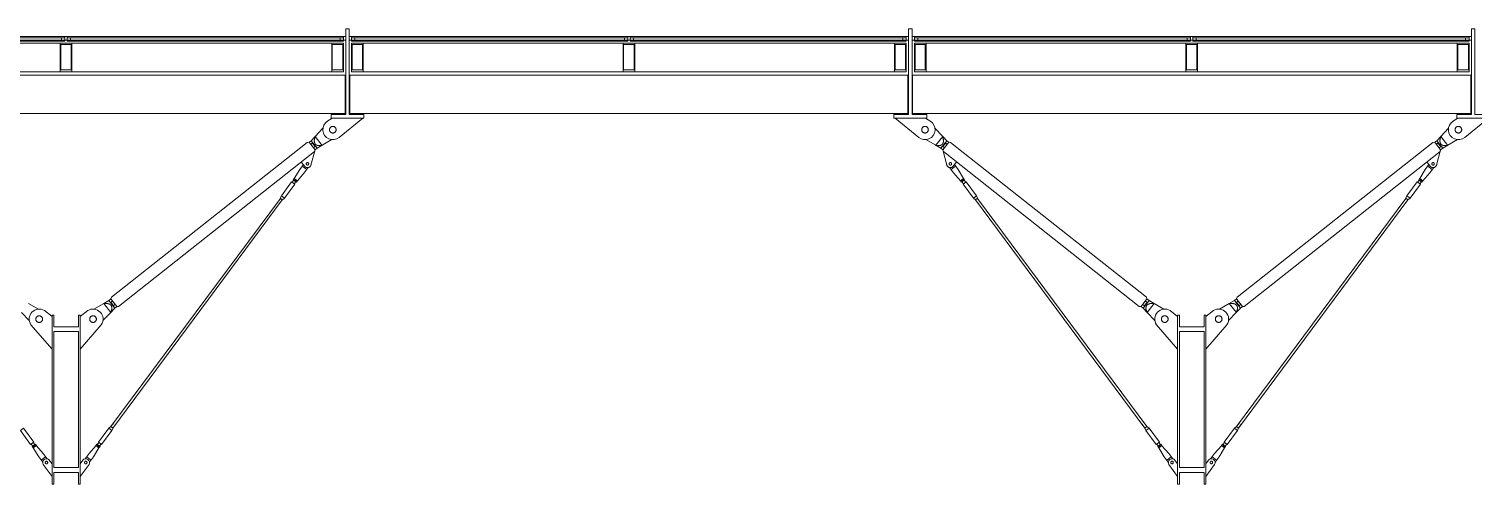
# Model space of a CAD drawing. Header units: inches. Extents: x -3410 to 5259, y -1080 to 3208.
# Drawn here: x -1085.8 to -777.8, y 3106.7 to 3203.7 of the extents above; entities that cross this region are included whole.
import ezdxf

# ---------------------------------------------------------------- set-up
doc = ezdxf.new("R2010")
doc.units = ezdxf.units.IN
doc.header["$LTSCALE"] = 48
doc.header["$MEASUREMENT"] = 0
doc.layers.add('Venue-Walls and Doors', color=7, linetype='Continuous', lineweight=5)

msp = doc.modelspace()

# ---------------------------------------------------------------- linework, layer by layer
at = {"layer": 'Venue-Walls and Doors', "linetype": 'Continuous'}
for p, q in [((-1018.21, 3202.1), (-1137.46, 3202.1)), ((-1137.46, 3201.35), (-1018.21, 3201.35)), ((-1078.08, 3201.85), (-1136.96, 3201.85)), ((-1018.7, 3200.72), (-1136.96, 3200.72)), ((-1079.08, 3194.6), (-1079.08, 3200.72)), ((-1078.8, 3201.85), (-1078.8, 3201.35)), ((-1018.7, 3201.85), (-1077.58, 3201.85)), ((-1076.87, 3201.85), (-1076.87, 3201.35)), ((-1076.58, 3200.72), (-1076.58, 3194.6)), ((-1021.2, 3194.6), (-1021.2, 3200.72)), ((-1019.42, 3201.35), (-1019.42, 3201.85)), ((-1018.7, 3200.72), (-1018.7, 3194.6)), ((-898.21, 3202.1), (-1017.46, 3202.1)), ((-1017.46, 3201.35), (-898.21, 3201.35)), ((-958.08, 3201.85), (-1016.96, 3201.85)), ((-898.7, 3200.72), (-1016.96, 3200.72)), ((-1016.24, 3201.85), (-1016.24, 3201.35)), ((-1014.46, 3194.6), (-1014.46, 3200.72)), ((-959.08, 3194.6), (-959.08, 3200.72)), ((-958.8, 3201.85), (-958.8, 3201.35)), ((-898.7, 3201.85), (-957.58, 3201.85)), ((-956.87, 3201.85), (-956.87, 3201.35)), ((-956.58, 3200.72), (-956.58, 3194.6)), ((-901.2, 3194.6), (-901.2, 3200.72)), ((-899.42, 3201.35), (-899.42, 3201.85)), ((-898.7, 3200.72), (-898.7, 3194.6)), ((-778.21, 3202.1), (-897.46, 3202.1)), ((-897.46, 3201.35), (-778.21, 3201.35)), ((-838.08, 3201.85), (-896.96, 3201.85)), ((-778.7, 3200.72), (-896.96, 3200.72)), ((-896.24, 3201.85), (-896.24, 3201.35)), ((-894.46, 3194.6), (-894.46, 3200.72)), ((-839.08, 3194.6), (-839.08, 3200.72)), ((-838.8, 3201.85), (-838.8, 3201.35)), ((-778.7, 3201.85), (-837.58, 3201.85)), ((-836.87, 3201.85), (-836.87, 3201.35)), ((-836.58, 3200.72), (-836.58, 3194.6)), ((-781.2, 3194.6), (-781.2, 3200.72)), ((-779.42, 3201.35), (-779.42, 3201.85)), ((-778.7, 3200.72), (-778.7, 3194.6)), ((-1021.08, 3184.75), (-1022.21, 3184)), ((-1014.58, 3184.75), (-1019.62, 3180.62)), ((-901.08, 3184.75), (-896.04, 3180.62)), ((-894.58, 3184.75), (-893.45, 3184)), ((-781.08, 3184.75), (-782.21, 3184)), ((-774.58, 3184.75), (-779.62, 3180.62)), ((-1023.07, 3182.59), (-1024.73, 3180.83)), ((-892.59, 3182.59), (-890.93, 3180.83)), ((-783.07, 3182.59), (-784.73, 3180.83)), ((-1026.43, 3179.55), (-1068.17, 3146.59)), ((-1026.02, 3179.58), (-1026.43, 3179.55)), ((-1026.02, 3179.58), (-1025.59, 3179.92)), ((-1024.75, 3177.97), (-1026.02, 3179.58)), ((-1025.68, 3179.15), (-1025.32, 3179.43)), ((-1025.09, 3178.41), (-1025.68, 3179.15)), ((-1024.75, 3177.97), (-1025.62, 3174.72)), ((-1024.73, 3180.83), (-1025.59, 3179.92)), ((-1025.59, 3179.92), (-1024.32, 3178.32)), ((-1025.32, 3179.43), (-1024.74, 3178.69)), ((-1024.74, 3178.69), (-1025.09, 3178.41)), ((-1024.75, 3177.98), (-1024.87, 3177.59)), ((-1024.32, 3178.32), (-1024.75, 3177.97)), ((-1024.73, 3180.83), (-1023.23, 3178.93)), ((-1023.24, 3178.94), (-1024.32, 3178.32)), ((-1021.14, 3180.15), (-1023.24, 3178.94)), ((-894.52, 3180.15), (-892.42, 3178.94)), ((-890.93, 3180.83), (-892.43, 3178.93)), ((-892.42, 3178.94), (-891.34, 3178.32)), ((-890.07, 3179.92), (-891.34, 3178.32)), ((-891.34, 3178.32), (-890.91, 3177.97)), ((-890.93, 3180.83), (-890.07, 3179.92)), ((-890.34, 3179.43), (-890.93, 3178.69)), ((-890.93, 3178.69), (-890.57, 3178.41)), ((-890.91, 3177.97), (-889.64, 3179.58)), ((-890.91, 3177.98), (-890.79, 3177.59)), ((-890.91, 3177.97), (-890.04, 3174.72)), ((-890.57, 3178.41), (-889.98, 3179.15)), ((-889.98, 3179.15), (-890.34, 3179.43)), ((-889.64, 3179.58), (-890.07, 3179.92)), ((-889.64, 3179.58), (-889.24, 3179.55)), ((-889.24, 3179.55), (-847.49, 3146.59)), ((-786.43, 3179.55), (-828.17, 3146.59)), ((-786.02, 3179.58), (-786.43, 3179.55)), ((-786.02, 3179.58), (-785.59, 3179.92)), ((-784.75, 3177.97), (-786.02, 3179.58)), ((-785.68, 3179.15), (-785.32, 3179.43)), ((-785.09, 3178.41), (-785.68, 3179.15)), ((-784.75, 3177.97), (-785.62, 3174.72)), ((-784.73, 3180.83), (-785.59, 3179.92)), ((-785.59, 3179.92), (-784.32, 3178.32)), ((-785.32, 3179.43), (-784.74, 3178.69)), ((-784.74, 3178.69), (-785.09, 3178.41)), ((-784.75, 3177.98), (-784.87, 3177.59)), ((-784.32, 3178.32), (-784.75, 3177.97)), ((-784.73, 3180.83), (-783.23, 3178.93)), ((-783.24, 3178.94), (-784.32, 3178.32)), ((-781.14, 3180.15), (-783.24, 3178.94)), ((-1024.87, 3177.59), (-1066.63, 3144.62)), ((-1026.85, 3174.35), (-1027.63, 3175.31)), ((-890.79, 3177.59), (-849.03, 3144.62)), ((-888.81, 3174.35), (-888.03, 3175.31)), ((-784.87, 3177.59), (-826.63, 3144.62)), ((-786.85, 3174.35), (-787.63, 3175.31)), ((-1029.19, 3171.9), (-1028.03, 3173.76)), ((-1028.52, 3171.4), (-1027.07, 3173.05)), ((-1028.03, 3173.76), (-1027.24, 3174.82)), ((-1026.53, 3173.77), (-1027.49, 3174.48)), ((-1027.07, 3173.05), (-1026.21, 3174.21)), ((-888.59, 3173.05), (-889.45, 3174.21)), ((-889.13, 3173.77), (-888.17, 3174.48)), ((-887.14, 3171.4), (-888.59, 3173.05)), ((-887.63, 3173.76), (-888.42, 3174.82)), ((-886.47, 3171.9), (-887.63, 3173.76)), ((-789.19, 3171.9), (-788.03, 3173.76)), ((-788.52, 3171.4), (-787.07, 3173.05)), ((-788.03, 3173.76), (-787.24, 3174.82)), ((-786.53, 3173.77), (-787.49, 3174.48)), ((-787.07, 3173.05), (-786.21, 3174.21)), ((-1029.74, 3171.15), (-1031.94, 3168.19)), ((-1031.27, 3167.69), (-1029.08, 3170.65)), ((-1029.08, 3170.65), (-1029.74, 3171.15)), ((-1029.3, 3171.53), (-1029.64, 3171.07)), ((-1029.64, 3171.07), (-1029.18, 3170.73)), ((-1028.84, 3171.19), (-1029.3, 3171.53)), ((-1028.74, 3171.48), (-1029.22, 3171.47)), ((-1029.18, 3170.73), (-1028.84, 3171.19)), ((-1028.92, 3171.24), (-1029.05, 3171.71)), ((-886.92, 3171.48), (-886.44, 3171.47)), ((-886.82, 3171.19), (-886.36, 3171.53)), ((-886.48, 3170.73), (-886.82, 3171.19)), ((-886.74, 3171.24), (-886.61, 3171.71)), ((-886.58, 3170.65), (-885.92, 3171.15)), ((-884.39, 3167.69), (-886.58, 3170.65)), ((-886.02, 3171.07), (-886.48, 3170.73)), ((-886.36, 3171.53), (-886.02, 3171.07)), ((-885.92, 3171.15), (-883.72, 3168.19)), ((-789.74, 3171.15), (-791.94, 3168.19)), ((-791.27, 3167.69), (-789.08, 3170.65)), ((-789.08, 3170.65), (-789.74, 3171.15)), ((-789.3, 3171.53), (-789.64, 3171.07)), ((-789.64, 3171.07), (-789.18, 3170.73)), ((-788.84, 3171.19), (-789.3, 3171.53)), ((-788.74, 3171.48), (-789.22, 3171.47)), ((-789.18, 3170.73), (-788.84, 3171.19)), ((-788.92, 3171.24), (-789.05, 3171.71)), ((-1032.15, 3167.64), (-1068.26, 3119)), ((-1067.86, 3118.7), (-1031.75, 3167.34)), ((-1032.18, 3167.66), (-1031.94, 3168.19)), ((-1031.72, 3167.32), (-1032.18, 3167.66)), ((-1031.94, 3168.19), (-1031.27, 3167.69)), ((-1031.72, 3167.32), (-1031.27, 3167.69)), ((-883.72, 3168.19), (-884.39, 3167.69)), ((-883.94, 3167.32), (-884.39, 3167.69)), ((-883.94, 3167.32), (-883.48, 3167.66)), ((-847.8, 3118.7), (-883.91, 3167.34)), ((-883.48, 3167.66), (-883.72, 3168.19)), ((-883.51, 3167.64), (-847.4, 3119)), ((-792.15, 3167.64), (-828.26, 3119)), ((-827.86, 3118.7), (-791.75, 3167.34)), ((-792.18, 3167.66), (-791.94, 3168.19)), ((-791.72, 3167.32), (-792.18, 3167.66)), ((-791.94, 3168.19), (-791.27, 3167.69)), ((-791.72, 3167.32), (-791.27, 3167.69)), ((-1083.75, 3144.03), (-1085.85, 3145.23)), ((-1071.91, 3144.03), (-1069.81, 3145.23)), ((-1069.81, 3145.23), (-1068.73, 3145.86)), ((-1069.81, 3145.23), (-1068.31, 3143.33)), ((-1068.3, 3146.2), (-1068.73, 3145.86)), ((-1068.73, 3145.86), (-1067.46, 3144.25)), ((-1068.32, 3143.34), (-1067.46, 3144.25)), ((-1067.95, 3145.76), (-1068.31, 3145.48)), ((-1068.31, 3145.48), (-1067.73, 3144.74)), ((-1067.03, 3144.59), (-1068.3, 3146.2)), ((-1068.29, 3146.2), (-1068.17, 3146.59)), ((-1067.37, 3145.02), (-1067.95, 3145.76)), ((-1067.73, 3144.74), (-1067.37, 3145.02)), ((-1067.46, 3144.25), (-1067.03, 3144.59)), ((-1067.03, 3144.59), (-1066.63, 3144.62)), ((-848.63, 3144.59), (-849.04, 3144.62)), ((-848.63, 3144.59), (-847.37, 3146.2)), ((-848.2, 3144.25), (-848.63, 3144.59)), ((-848.29, 3145.02), (-847.71, 3145.76)), ((-847.93, 3144.74), (-848.29, 3145.02)), ((-846.93, 3145.86), (-848.2, 3144.25)), ((-847.34, 3143.34), (-848.2, 3144.25)), ((-847.35, 3145.48), (-847.93, 3144.74)), ((-847.71, 3145.76), (-847.35, 3145.48)), ((-847.37, 3146.2), (-847.49, 3146.59)), ((-847.37, 3146.2), (-846.93, 3145.86)), ((-845.85, 3145.23), (-847.35, 3143.33)), ((-845.85, 3145.23), (-846.93, 3145.86)), ((-843.75, 3144.03), (-845.85, 3145.23)), ((-831.91, 3144.03), (-829.81, 3145.23)), ((-829.81, 3145.23), (-828.73, 3145.86)), ((-829.81, 3145.23), (-828.31, 3143.33)), ((-828.3, 3146.2), (-828.73, 3145.86)), ((-828.73, 3145.86), (-827.46, 3144.25)), ((-828.32, 3143.34), (-827.46, 3144.25)), ((-827.95, 3145.76), (-828.31, 3145.48)), ((-828.31, 3145.48), (-827.73, 3144.74)), ((-827.03, 3144.59), (-828.3, 3146.2)), ((-828.29, 3146.2), (-828.17, 3146.59)), ((-827.37, 3145.02), (-827.95, 3145.76)), ((-827.73, 3144.74), (-827.37, 3145.02)), ((-827.46, 3144.25), (-827.03, 3144.59)), ((-827.03, 3144.59), (-826.63, 3144.62)), ((-1085.68, 3141.58), (-1087.34, 3143.34)), ((-1080.83, 3142.49), (-1082.46, 3143.71)), ((-1074.83, 3142.49), (-1073.21, 3143.71)), ((-1069.98, 3141.58), (-1068.32, 3143.34)), ((-845.68, 3141.58), (-847.34, 3143.34)), ((-840.83, 3142.49), (-842.46, 3143.71)), ((-834.83, 3142.49), (-833.21, 3143.71)), ((-829.98, 3141.58), (-828.32, 3143.34)), ((-1080.83, 3135.49), (-1085.33, 3140.7)), ((-1074.83, 3135.49), (-1070.33, 3140.7)), ((-840.83, 3135.49), (-845.33, 3140.7)), ((-834.83, 3135.49), (-830.33, 3140.7)), ((-1068.26, 3119), (-1067.66, 3119.81)), ((-1067.26, 3119.51), (-1067.86, 3118.7)), ((-848.4, 3119.51), (-847.8, 3118.7)), ((-847.4, 3119), (-848, 3119.81)), ((-828.26, 3119), (-827.66, 3119.81)), ((-827.26, 3119.51), (-827.86, 3118.7)), ((-1068.29, 3119.02), (-1068.74, 3118.64)), ((-1067.83, 3118.68), (-1068.29, 3119.02)), ((-1067.83, 3118.68), (-1068.07, 3118.15)), ((-847.83, 3118.68), (-847.37, 3119.02)), ((-847.83, 3118.68), (-847.59, 3118.15)), ((-847.37, 3119.02), (-846.92, 3118.64)), ((-828.29, 3119.02), (-828.74, 3118.64)), ((-827.83, 3118.68), (-828.29, 3119.02)), ((-827.83, 3118.68), (-828.07, 3118.15)), ((-1084.88, 3114.86), (-1084.39, 3114.85)), ((-1084.84, 3114.44), (-1083.68, 3112.58)), ((-1084.7, 3114.63), (-1084.57, 3115.09)), ((-1084.17, 3114.93), (-1082.72, 3113.29)), ((-1082.72, 3113.29), (-1081.87, 3112.14)), ((-1072.94, 3113.29), (-1073.79, 3112.14)), ((-1071.49, 3114.93), (-1072.94, 3113.29)), ((-1070.82, 3114.44), (-1071.98, 3112.58)), ((-1070.78, 3114.86), (-1071.27, 3114.85)), ((-1070.96, 3114.63), (-1071.09, 3115.09)), ((-844.88, 3114.86), (-844.39, 3114.85)), ((-844.84, 3114.44), (-843.68, 3112.58)), ((-844.7, 3114.63), (-844.57, 3115.09)), ((-844.17, 3114.93), (-842.72, 3113.29)), ((-842.72, 3113.29), (-841.87, 3112.14)), ((-832.94, 3113.29), (-833.79, 3112.14)), ((-831.49, 3114.93), (-832.94, 3113.29)), ((-830.82, 3114.44), (-831.98, 3112.58)), ((-830.78, 3114.86), (-831.27, 3114.85)), ((-830.96, 3114.63), (-831.09, 3115.09)), ((-1083.68, 3112.58), (-1082.82, 3111.42)), ((-1083.15, 3111.85), (-1082.19, 3112.57)), ((-1080.83, 3108.4), (-1082.72, 3110.94)), ((-1080.83, 3111.09), (-1081.42, 3111.87)), ((-1074.83, 3111.09), (-1074.24, 3111.87)), ((-1074.83, 3108.4), (-1072.94, 3110.94)), ((-1072.52, 3111.85), (-1073.47, 3112.57)), ((-1071.98, 3112.58), (-1072.84, 3111.42)), ((-843.68, 3112.58), (-842.82, 3111.42)), ((-843.15, 3111.85), (-842.19, 3112.57)), ((-840.83, 3108.4), (-842.72, 3110.94)), ((-840.83, 3111.09), (-841.42, 3111.87)), ((-834.83, 3111.09), (-834.24, 3111.87)), ((-834.83, 3108.4), (-832.94, 3110.94)), ((-832.52, 3111.85), (-833.47, 3112.57)), ((-831.98, 3112.58), (-832.84, 3111.42))]:
    msp.add_line(p, q, dxfattribs=at)
at = {"layer": 'Venue-Walls and Doors', "linetype": 'Continuous', "flags": 128}
for points in [[(-1017.46, 3185.5), (-1014.33, 3185.5), (-1014.33, 3184.75), (-1021.33, 3184.75), (-1021.33, 3185.5), (-1018.21, 3185.5), (-1018.21, 3203.75), (-1017.46, 3203.75)], [(-898.21, 3185.5), (-901.33, 3185.5), (-901.33, 3184.75), (-894.33, 3184.75), (-894.33, 3185.5), (-897.46, 3185.5), (-897.46, 3203.75), (-898.21, 3203.75)], [(-777.46, 3185.5), (-774.33, 3185.5), (-774.33, 3184.75), (-781.33, 3184.75), (-781.33, 3185.5), (-778.21, 3185.5), (-778.21, 3203.75), (-777.46, 3203.75)], [(-1078.95, 3200.41), (-1078.95, 3195.03), (-1076.72, 3195.03), (-1076.72, 3200.41)], [(-1021.07, 3200.41), (-1021.07, 3195.03), (-1018.84, 3195.03), (-1018.84, 3200.41)], [(-1016.82, 3200.41), (-1016.82, 3195.03), (-1014.65, 3195.03), (-1014.65, 3200.41)], [(-958.95, 3200.41), (-958.95, 3195.03), (-956.72, 3195.03), (-956.72, 3200.41)], [(-901.07, 3200.41), (-901.07, 3195.03), (-898.84, 3195.03), (-898.84, 3200.41)], [(-896.82, 3200.41), (-896.82, 3195.03), (-894.65, 3195.03), (-894.65, 3200.41)], [(-838.95, 3200.41), (-838.95, 3195.03), (-836.72, 3195.03), (-836.72, 3200.41)], [(-781.07, 3200.41), (-781.07, 3195.03), (-778.84, 3195.03), (-778.84, 3200.41)], [(-1018.33, 3193.87), (-1018.33, 3185.75), (-1137.33, 3185.75), (-1137.33, 3193.87)], [(-898.33, 3193.87), (-898.33, 3185.75), (-1017.33, 3185.75), (-1017.33, 3193.87)], [(-778.33, 3193.87), (-778.33, 3185.75), (-897.33, 3185.75), (-897.33, 3193.87)], [(-1020.26, 3182.27), (-1020.27, 3182.2), (-1020.28, 3182.13), (-1020.29, 3182.06), (-1020.32, 3182), (-1020.35, 3181.93), (-1020.38, 3181.87), (-1020.42, 3181.82), (-1020.47, 3181.77), (-1020.52, 3181.72), (-1020.58, 3181.68), (-1020.64, 3181.64), (-1020.7, 3181.61), (-1020.77, 3181.59), (-1020.83, 3181.57), (-1020.9, 3181.56), (-1020.97, 3181.56), (-1021.04, 3181.56), (-1021.11, 3181.57), (-1021.18, 3181.59), (-1021.24, 3181.61), (-1021.3, 3181.64), (-1021.36, 3181.68), (-1021.42, 3181.72), (-1021.47, 3181.77), (-1021.52, 3181.82), (-1021.56, 3181.87), (-1021.6, 3181.93), (-1021.62, 3182), (-1021.65, 3182.06), (-1021.67, 3182.13), (-1021.68, 3182.2), (-1021.68, 3182.27), (-1021.68, 3182.34), (-1021.67, 3182.41), (-1021.65, 3182.47), (-1021.62, 3182.54), (-1021.6, 3182.6), (-1021.56, 3182.66), (-1021.52, 3182.72), (-1021.47, 3182.77), (-1021.42, 3182.81), (-1021.36, 3182.86), (-1021.3, 3182.89), (-1021.24, 3182.92), (-1021.18, 3182.94), (-1021.11, 3182.96), (-1021.04, 3182.97), (-1020.97, 3182.98), (-1020.9, 3182.97), (-1020.83, 3182.96), (-1020.77, 3182.94), (-1020.7, 3182.92), (-1020.64, 3182.89), (-1020.58, 3182.86), (-1020.52, 3182.81), (-1020.47, 3182.77), (-1020.42, 3182.72), (-1020.38, 3182.66), (-1020.35, 3182.6), (-1020.32, 3182.54), (-1020.29, 3182.47), (-1020.28, 3182.41), (-1020.27, 3182.34)], [(-893.98, 3182.27), (-893.99, 3182.2), (-894, 3182.13), (-894.01, 3182.06), (-894.04, 3182), (-894.07, 3181.93), (-894.1, 3181.87), (-894.14, 3181.82), (-894.19, 3181.77), (-894.24, 3181.72), (-894.3, 3181.68), (-894.36, 3181.64), (-894.42, 3181.61), (-894.48, 3181.59), (-894.55, 3181.57), (-894.62, 3181.56), (-894.69, 3181.56), (-894.76, 3181.56), (-894.83, 3181.57), (-894.9, 3181.59), (-894.96, 3181.61), (-895.02, 3181.64), (-895.08, 3181.68), (-895.14, 3181.72), (-895.19, 3181.77), (-895.24, 3181.82), (-895.28, 3181.87), (-895.31, 3181.93), (-895.34, 3182), (-895.37, 3182.06), (-895.38, 3182.13), (-895.39, 3182.2), (-895.4, 3182.27), (-895.39, 3182.34), (-895.38, 3182.41), (-895.37, 3182.47), (-895.34, 3182.54), (-895.31, 3182.6), (-895.28, 3182.66), (-895.24, 3182.72), (-895.19, 3182.77), (-895.14, 3182.81), (-895.08, 3182.86), (-895.02, 3182.89), (-894.96, 3182.92), (-894.9, 3182.94), (-894.83, 3182.96), (-894.76, 3182.97), (-894.69, 3182.98), (-894.62, 3182.97), (-894.55, 3182.96), (-894.48, 3182.94), (-894.42, 3182.92), (-894.36, 3182.89), (-894.3, 3182.86), (-894.24, 3182.81), (-894.19, 3182.77), (-894.14, 3182.72), (-894.1, 3182.66), (-894.07, 3182.6), (-894.04, 3182.54), (-894.01, 3182.47), (-894, 3182.41), (-893.99, 3182.34)], [(-780.26, 3182.27), (-780.27, 3182.2), (-780.28, 3182.13), (-780.29, 3182.06), (-780.32, 3182), (-780.35, 3181.93), (-780.38, 3181.87), (-780.42, 3181.82), (-780.47, 3181.77), (-780.52, 3181.72), (-780.58, 3181.68), (-780.64, 3181.64), (-780.7, 3181.61), (-780.77, 3181.59), (-780.83, 3181.57), (-780.9, 3181.56), (-780.97, 3181.56), (-781.04, 3181.56), (-781.11, 3181.57), (-781.18, 3181.59), (-781.24, 3181.61), (-781.3, 3181.64), (-781.36, 3181.68), (-781.42, 3181.72), (-781.47, 3181.77), (-781.52, 3181.82), (-781.56, 3181.87), (-781.6, 3181.93), (-781.62, 3182), (-781.65, 3182.06), (-781.67, 3182.13), (-781.68, 3182.2), (-781.68, 3182.27), (-781.68, 3182.34), (-781.67, 3182.41), (-781.65, 3182.47), (-781.62, 3182.54), (-781.6, 3182.6), (-781.56, 3182.66), (-781.52, 3182.72), (-781.47, 3182.77), (-781.42, 3182.81), (-781.36, 3182.86), (-781.3, 3182.89), (-781.24, 3182.92), (-781.18, 3182.94), (-781.11, 3182.96), (-781.04, 3182.97), (-780.97, 3182.98), (-780.9, 3182.97), (-780.83, 3182.96), (-780.77, 3182.94), (-780.7, 3182.92), (-780.64, 3182.89), (-780.58, 3182.86), (-780.52, 3182.81), (-780.47, 3182.77), (-780.42, 3182.72), (-780.38, 3182.66), (-780.35, 3182.6), (-780.32, 3182.54), (-780.29, 3182.47), (-780.28, 3182.41), (-780.27, 3182.34)], [(-1026.1, 3174.99), (-1026.1, 3174.96), (-1026.11, 3174.94), (-1026.11, 3174.91), (-1026.12, 3174.89), (-1026.13, 3174.86), (-1026.15, 3174.84), (-1026.16, 3174.82), (-1026.18, 3174.8), (-1026.2, 3174.78), (-1026.22, 3174.77), (-1026.24, 3174.75), (-1026.27, 3174.74), (-1026.29, 3174.73), (-1026.32, 3174.73), (-1026.34, 3174.72), (-1026.37, 3174.72), (-1026.4, 3174.72), (-1026.42, 3174.73), (-1026.45, 3174.73), (-1026.47, 3174.74), (-1026.5, 3174.75), (-1026.52, 3174.77), (-1026.54, 3174.78), (-1026.56, 3174.8), (-1026.58, 3174.82), (-1026.6, 3174.84), (-1026.61, 3174.86), (-1026.62, 3174.89), (-1026.63, 3174.91), (-1026.64, 3174.94), (-1026.64, 3174.96), (-1026.64, 3174.99), (-1026.64, 3175.02), (-1026.64, 3175.04), (-1026.63, 3175.07), (-1026.62, 3175.09), (-1026.61, 3175.12), (-1026.6, 3175.14), (-1026.58, 3175.16), (-1026.56, 3175.18), (-1026.54, 3175.2), (-1026.52, 3175.21), (-1026.5, 3175.23), (-1026.47, 3175.24), (-1026.45, 3175.25), (-1026.42, 3175.26), (-1026.4, 3175.26), (-1026.37, 3175.26), (-1026.34, 3175.26), (-1026.32, 3175.26), (-1026.29, 3175.25), (-1026.27, 3175.24), (-1026.24, 3175.23), (-1026.22, 3175.21), (-1026.2, 3175.2), (-1026.18, 3175.18), (-1026.16, 3175.16), (-1026.15, 3175.14), (-1026.13, 3175.12), (-1026.12, 3175.09), (-1026.11, 3175.07), (-1026.11, 3175.04), (-1026.1, 3175.02)], [(-889.02, 3174.99), (-889.02, 3174.96), (-889.02, 3174.94), (-889.03, 3174.91), (-889.04, 3174.89), (-889.05, 3174.86), (-889.07, 3174.84), (-889.08, 3174.82), (-889.1, 3174.8), (-889.12, 3174.78), (-889.14, 3174.77), (-889.16, 3174.75), (-889.19, 3174.74), (-889.21, 3174.73), (-889.24, 3174.72), (-889.26, 3174.72), (-889.29, 3174.72), (-889.32, 3174.72), (-889.34, 3174.72), (-889.37, 3174.73), (-889.39, 3174.74), (-889.42, 3174.75), (-889.44, 3174.77), (-889.46, 3174.78), (-889.48, 3174.8), (-889.5, 3174.82), (-889.52, 3174.84), (-889.53, 3174.86), (-889.54, 3174.89), (-889.55, 3174.91), (-889.56, 3174.94), (-889.56, 3174.96), (-889.56, 3174.99), (-889.56, 3175.02), (-889.56, 3175.04), (-889.55, 3175.07), (-889.54, 3175.09), (-889.53, 3175.12), (-889.52, 3175.14), (-889.5, 3175.16), (-889.48, 3175.18), (-889.46, 3175.2), (-889.44, 3175.22), (-889.42, 3175.23), (-889.39, 3175.24), (-889.37, 3175.25), (-889.34, 3175.26), (-889.32, 3175.26), (-889.29, 3175.26), (-889.26, 3175.26), (-889.24, 3175.26), (-889.21, 3175.25), (-889.19, 3175.24), (-889.16, 3175.23), (-889.14, 3175.22), (-889.12, 3175.2), (-889.1, 3175.18), (-889.08, 3175.16), (-889.07, 3175.14), (-889.05, 3175.12), (-889.04, 3175.09), (-889.03, 3175.07), (-889.02, 3175.04), (-889.02, 3175.02)], [(-786.1, 3174.99), (-786.1, 3174.96), (-786.11, 3174.94), (-786.11, 3174.91), (-786.12, 3174.89), (-786.13, 3174.86), (-786.15, 3174.84), (-786.16, 3174.82), (-786.18, 3174.8), (-786.2, 3174.78), (-786.22, 3174.77), (-786.24, 3174.75), (-786.27, 3174.74), (-786.29, 3174.73), (-786.32, 3174.73), (-786.34, 3174.72), (-786.37, 3174.72), (-786.4, 3174.72), (-786.42, 3174.73), (-786.45, 3174.73), (-786.47, 3174.74), (-786.5, 3174.75), (-786.52, 3174.77), (-786.54, 3174.78), (-786.56, 3174.8), (-786.58, 3174.82), (-786.6, 3174.84), (-786.61, 3174.86), (-786.62, 3174.89), (-786.63, 3174.91), (-786.64, 3174.94), (-786.64, 3174.96), (-786.64, 3174.99), (-786.64, 3175.02), (-786.64, 3175.04), (-786.63, 3175.07), (-786.62, 3175.09), (-786.61, 3175.12), (-786.6, 3175.14), (-786.58, 3175.16), (-786.56, 3175.18), (-786.54, 3175.2), (-786.52, 3175.21), (-786.5, 3175.23), (-786.47, 3175.24), (-786.45, 3175.25), (-786.42, 3175.26), (-786.4, 3175.26), (-786.37, 3175.26), (-786.34, 3175.26), (-786.32, 3175.26), (-786.29, 3175.25), (-786.27, 3175.24), (-786.24, 3175.23), (-786.22, 3175.21), (-786.2, 3175.2), (-786.18, 3175.18), (-786.16, 3175.16), (-786.15, 3175.14), (-786.13, 3175.12), (-786.12, 3175.09), (-786.11, 3175.07), (-786.11, 3175.04), (-786.1, 3175.02)], [(-1082.87, 3141.91), (-1082.87, 3141.84), (-1082.88, 3141.77), (-1082.9, 3141.7), (-1082.92, 3141.64), (-1082.95, 3141.57), (-1082.99, 3141.51), (-1083.03, 3141.46), (-1083.08, 3141.41), (-1083.13, 3141.36), (-1083.18, 3141.32), (-1083.24, 3141.28), (-1083.31, 3141.25), (-1083.37, 3141.23), (-1083.44, 3141.21), (-1083.51, 3141.2), (-1083.58, 3141.2), (-1083.65, 3141.2), (-1083.72, 3141.21), (-1083.78, 3141.23), (-1083.85, 3141.25), (-1083.91, 3141.28), (-1083.97, 3141.32), (-1084.03, 3141.36), (-1084.08, 3141.41), (-1084.13, 3141.46), (-1084.17, 3141.51), (-1084.2, 3141.57), (-1084.23, 3141.64), (-1084.26, 3141.7), (-1084.27, 3141.77), (-1084.28, 3141.84), (-1084.29, 3141.91), (-1084.28, 3141.98), (-1084.27, 3142.04), (-1084.26, 3142.11), (-1084.23, 3142.18), (-1084.2, 3142.24), (-1084.17, 3142.3), (-1084.13, 3142.36), (-1084.08, 3142.41), (-1084.03, 3142.45), (-1083.97, 3142.5), (-1083.91, 3142.53), (-1083.85, 3142.56), (-1083.78, 3142.58), (-1083.72, 3142.6), (-1083.65, 3142.61), (-1083.58, 3142.62), (-1083.51, 3142.61), (-1083.44, 3142.6), (-1083.37, 3142.58), (-1083.31, 3142.56), (-1083.24, 3142.53), (-1083.18, 3142.5), (-1083.13, 3142.45), (-1083.08, 3142.41), (-1083.03, 3142.36), (-1082.99, 3142.3), (-1082.95, 3142.24), (-1082.92, 3142.18), (-1082.9, 3142.11), (-1082.88, 3142.04), (-1082.87, 3141.98)], [(-1075.21, 3142.75), (-1074.83, 3142.75), (-1074.83, 3106.75), (-1075.21, 3106.75), (-1075.21, 3109.25), (-1080.46, 3109.25), (-1080.46, 3106.75), (-1080.83, 3106.75), (-1080.83, 3142.75), (-1080.46, 3142.75), (-1080.46, 3140.25), (-1075.21, 3140.25)], [(-1071.37, 3141.91), (-1071.38, 3141.84), (-1071.39, 3141.77), (-1071.4, 3141.7), (-1071.43, 3141.64), (-1071.46, 3141.57), (-1071.49, 3141.51), (-1071.53, 3141.46), (-1071.58, 3141.41), (-1071.63, 3141.36), (-1071.69, 3141.32), (-1071.75, 3141.28), (-1071.81, 3141.25), (-1071.88, 3141.23), (-1071.94, 3141.21), (-1072.01, 3141.2), (-1072.08, 3141.2), (-1072.15, 3141.2), (-1072.22, 3141.21), (-1072.29, 3141.23), (-1072.35, 3141.25), (-1072.42, 3141.28), (-1072.48, 3141.32), (-1072.53, 3141.36), (-1072.58, 3141.41), (-1072.63, 3141.46), (-1072.67, 3141.51), (-1072.71, 3141.57), (-1072.74, 3141.64), (-1072.76, 3141.7), (-1072.78, 3141.77), (-1072.79, 3141.84), (-1072.79, 3141.91), (-1072.79, 3141.98), (-1072.78, 3142.04), (-1072.76, 3142.11), (-1072.74, 3142.18), (-1072.71, 3142.24), (-1072.67, 3142.3), (-1072.63, 3142.36), (-1072.58, 3142.41), (-1072.53, 3142.45), (-1072.48, 3142.5), (-1072.42, 3142.53), (-1072.35, 3142.56), (-1072.29, 3142.58), (-1072.22, 3142.6), (-1072.15, 3142.61), (-1072.08, 3142.62), (-1072.01, 3142.61), (-1071.94, 3142.6), (-1071.88, 3142.58), (-1071.81, 3142.56), (-1071.75, 3142.53), (-1071.69, 3142.5), (-1071.63, 3142.45), (-1071.58, 3142.41), (-1071.53, 3142.36), (-1071.49, 3142.3), (-1071.46, 3142.24), (-1071.43, 3142.18), (-1071.4, 3142.11), (-1071.39, 3142.04), (-1071.38, 3141.98)], [(-842.87, 3141.91), (-842.87, 3141.84), (-842.88, 3141.77), (-842.9, 3141.7), (-842.92, 3141.64), (-842.95, 3141.57), (-842.99, 3141.51), (-843.03, 3141.46), (-843.08, 3141.41), (-843.13, 3141.36), (-843.18, 3141.32), (-843.24, 3141.28), (-843.31, 3141.25), (-843.37, 3141.23), (-843.44, 3141.21), (-843.51, 3141.2), (-843.58, 3141.2), (-843.65, 3141.2), (-843.72, 3141.21), (-843.78, 3141.23), (-843.85, 3141.25), (-843.91, 3141.28), (-843.97, 3141.32), (-844.03, 3141.36), (-844.08, 3141.41), (-844.13, 3141.46), (-844.17, 3141.51), (-844.2, 3141.57), (-844.23, 3141.64), (-844.26, 3141.7), (-844.27, 3141.77), (-844.28, 3141.84), (-844.29, 3141.91), (-844.28, 3141.98), (-844.27, 3142.04), (-844.26, 3142.11), (-844.23, 3142.18), (-844.2, 3142.24), (-844.17, 3142.3), (-844.13, 3142.36), (-844.08, 3142.41), (-844.03, 3142.45), (-843.97, 3142.5), (-843.91, 3142.53), (-843.85, 3142.56), (-843.78, 3142.58), (-843.72, 3142.6), (-843.65, 3142.61), (-843.58, 3142.62), (-843.51, 3142.61), (-843.44, 3142.6), (-843.37, 3142.58), (-843.31, 3142.56), (-843.24, 3142.53), (-843.18, 3142.5), (-843.13, 3142.45), (-843.08, 3142.41), (-843.03, 3142.36), (-842.99, 3142.3), (-842.95, 3142.24), (-842.92, 3142.18), (-842.9, 3142.11), (-842.88, 3142.04), (-842.87, 3141.98)], [(-835.21, 3142.75), (-834.83, 3142.75), (-834.83, 3106.75), (-835.21, 3106.75), (-835.21, 3109.25), (-840.46, 3109.25), (-840.46, 3106.75), (-840.83, 3106.75), (-840.83, 3142.75), (-840.46, 3142.75), (-840.46, 3140.25), (-835.21, 3140.25)], [(-831.37, 3141.91), (-831.38, 3141.84), (-831.39, 3141.77), (-831.4, 3141.7), (-831.43, 3141.64), (-831.46, 3141.57), (-831.49, 3141.51), (-831.53, 3141.46), (-831.58, 3141.41), (-831.63, 3141.36), (-831.69, 3141.32), (-831.75, 3141.28), (-831.81, 3141.25), (-831.88, 3141.23), (-831.94, 3141.21), (-832.01, 3141.2), (-832.08, 3141.2), (-832.15, 3141.2), (-832.22, 3141.21), (-832.29, 3141.23), (-832.35, 3141.25), (-832.42, 3141.28), (-832.48, 3141.32), (-832.53, 3141.36), (-832.58, 3141.41), (-832.63, 3141.46), (-832.67, 3141.51), (-832.71, 3141.57), (-832.74, 3141.64), (-832.76, 3141.7), (-832.78, 3141.77), (-832.79, 3141.84), (-832.79, 3141.91), (-832.79, 3141.98), (-832.78, 3142.04), (-832.76, 3142.11), (-832.74, 3142.18), (-832.71, 3142.24), (-832.67, 3142.3), (-832.63, 3142.36), (-832.58, 3142.41), (-832.53, 3142.45), (-832.48, 3142.5), (-832.42, 3142.53), (-832.35, 3142.56), (-832.29, 3142.58), (-832.22, 3142.6), (-832.15, 3142.61), (-832.08, 3142.62), (-832.01, 3142.61), (-831.94, 3142.6), (-831.88, 3142.58), (-831.81, 3142.56), (-831.75, 3142.53), (-831.69, 3142.5), (-831.63, 3142.45), (-831.58, 3142.41), (-831.53, 3142.36), (-831.49, 3142.3), (-831.46, 3142.24), (-831.43, 3142.18), (-831.4, 3142.11), (-831.39, 3142.04), (-831.38, 3141.98)], [(-1081.75, 3111.34), (-1081.75, 3111.32), (-1081.76, 3111.29), (-1081.76, 3111.27), (-1081.77, 3111.24), (-1081.78, 3111.22), (-1081.8, 3111.19), (-1081.81, 3111.17), (-1081.83, 3111.15), (-1081.85, 3111.13), (-1081.87, 3111.12), (-1081.89, 3111.11), (-1081.92, 3111.09), (-1081.94, 3111.09), (-1081.97, 3111.08), (-1082, 3111.07), (-1082.02, 3111.07), (-1082.05, 3111.07), (-1082.08, 3111.08), (-1082.1, 3111.09), (-1082.13, 3111.09), (-1082.15, 3111.11), (-1082.17, 3111.12), (-1082.19, 3111.13), (-1082.21, 3111.15), (-1082.23, 3111.17), (-1082.25, 3111.19), (-1082.26, 3111.22), (-1082.27, 3111.24), (-1082.28, 3111.27), (-1082.29, 3111.29), (-1082.29, 3111.32), (-1082.29, 3111.34), (-1082.29, 3111.37), (-1082.29, 3111.4), (-1082.28, 3111.42), (-1082.27, 3111.45), (-1082.26, 3111.47), (-1082.25, 3111.49), (-1082.23, 3111.52), (-1082.21, 3111.54), (-1082.19, 3111.55), (-1082.17, 3111.57), (-1082.15, 3111.58), (-1082.13, 3111.59), (-1082.1, 3111.6), (-1082.08, 3111.61), (-1082.05, 3111.61), (-1082.02, 3111.62), (-1082, 3111.61), (-1081.97, 3111.61), (-1081.94, 3111.6), (-1081.92, 3111.59), (-1081.89, 3111.58), (-1081.87, 3111.57), (-1081.85, 3111.55), (-1081.83, 3111.54), (-1081.81, 3111.52), (-1081.8, 3111.49), (-1081.78, 3111.47), (-1081.77, 3111.45), (-1081.76, 3111.42), (-1081.76, 3111.4), (-1081.75, 3111.37)], [(-1073.37, 3111.34), (-1073.37, 3111.32), (-1073.37, 3111.29), (-1073.38, 3111.27), (-1073.39, 3111.24), (-1073.4, 3111.22), (-1073.41, 3111.19), (-1073.43, 3111.17), (-1073.45, 3111.15), (-1073.47, 3111.13), (-1073.49, 3111.12), (-1073.51, 3111.11), (-1073.53, 3111.09), (-1073.56, 3111.09), (-1073.59, 3111.08), (-1073.61, 3111.07), (-1073.64, 3111.07), (-1073.67, 3111.07), (-1073.69, 3111.08), (-1073.72, 3111.09), (-1073.74, 3111.09), (-1073.77, 3111.11), (-1073.79, 3111.12), (-1073.81, 3111.13), (-1073.83, 3111.15), (-1073.85, 3111.17), (-1073.86, 3111.19), (-1073.88, 3111.22), (-1073.89, 3111.24), (-1073.9, 3111.27), (-1073.9, 3111.29), (-1073.91, 3111.32), (-1073.91, 3111.34), (-1073.91, 3111.37), (-1073.9, 3111.4), (-1073.9, 3111.42), (-1073.89, 3111.45), (-1073.88, 3111.47), (-1073.86, 3111.49), (-1073.85, 3111.52), (-1073.83, 3111.54), (-1073.81, 3111.55), (-1073.79, 3111.57), (-1073.77, 3111.58), (-1073.74, 3111.59), (-1073.72, 3111.6), (-1073.69, 3111.61), (-1073.67, 3111.61), (-1073.64, 3111.62), (-1073.61, 3111.61), (-1073.59, 3111.61), (-1073.56, 3111.6), (-1073.53, 3111.59), (-1073.51, 3111.58), (-1073.49, 3111.57), (-1073.47, 3111.55), (-1073.45, 3111.54), (-1073.43, 3111.52), (-1073.41, 3111.49), (-1073.4, 3111.47), (-1073.39, 3111.45), (-1073.38, 3111.42), (-1073.37, 3111.4), (-1073.37, 3111.37)], [(-841.75, 3111.34), (-841.75, 3111.32), (-841.76, 3111.29), (-841.76, 3111.27), (-841.77, 3111.24), (-841.78, 3111.22), (-841.8, 3111.19), (-841.81, 3111.17), (-841.83, 3111.15), (-841.85, 3111.13), (-841.87, 3111.12), (-841.89, 3111.11), (-841.92, 3111.09), (-841.94, 3111.09), (-841.97, 3111.08), (-842, 3111.07), (-842.02, 3111.07), (-842.05, 3111.07), (-842.08, 3111.08), (-842.1, 3111.09), (-842.13, 3111.09), (-842.15, 3111.11), (-842.17, 3111.12), (-842.19, 3111.13), (-842.21, 3111.15), (-842.23, 3111.17), (-842.25, 3111.19), (-842.26, 3111.22), (-842.27, 3111.24), (-842.28, 3111.27), (-842.29, 3111.29), (-842.29, 3111.32), (-842.29, 3111.34), (-842.29, 3111.37), (-842.29, 3111.4), (-842.28, 3111.42), (-842.27, 3111.45), (-842.26, 3111.47), (-842.25, 3111.49), (-842.23, 3111.52), (-842.21, 3111.54), (-842.19, 3111.55), (-842.17, 3111.57), (-842.15, 3111.58), (-842.13, 3111.59), (-842.1, 3111.6), (-842.08, 3111.61), (-842.05, 3111.61), (-842.02, 3111.62), (-842, 3111.61), (-841.97, 3111.61), (-841.94, 3111.6), (-841.92, 3111.59), (-841.89, 3111.58), (-841.87, 3111.57), (-841.85, 3111.55), (-841.83, 3111.54), (-841.81, 3111.52), (-841.8, 3111.49), (-841.78, 3111.47), (-841.77, 3111.45), (-841.76, 3111.42), (-841.76, 3111.4), (-841.75, 3111.37)], [(-833.37, 3111.34), (-833.37, 3111.32), (-833.37, 3111.29), (-833.38, 3111.27), (-833.39, 3111.24), (-833.4, 3111.22), (-833.41, 3111.19), (-833.43, 3111.17), (-833.45, 3111.15), (-833.47, 3111.13), (-833.49, 3111.12), (-833.51, 3111.11), (-833.53, 3111.09), (-833.56, 3111.09), (-833.59, 3111.08), (-833.61, 3111.07), (-833.64, 3111.07), (-833.67, 3111.07), (-833.69, 3111.08), (-833.72, 3111.09), (-833.74, 3111.09), (-833.77, 3111.11), (-833.79, 3111.12), (-833.81, 3111.13), (-833.83, 3111.15), (-833.85, 3111.17), (-833.86, 3111.19), (-833.88, 3111.22), (-833.89, 3111.24), (-833.9, 3111.27), (-833.9, 3111.29), (-833.91, 3111.32), (-833.91, 3111.34), (-833.91, 3111.37), (-833.9, 3111.4), (-833.9, 3111.42), (-833.89, 3111.45), (-833.88, 3111.47), (-833.86, 3111.49), (-833.85, 3111.52), (-833.83, 3111.54), (-833.81, 3111.55), (-833.79, 3111.57), (-833.77, 3111.58), (-833.74, 3111.59), (-833.72, 3111.6), (-833.69, 3111.61), (-833.67, 3111.61), (-833.64, 3111.62), (-833.61, 3111.61), (-833.59, 3111.61), (-833.56, 3111.6), (-833.53, 3111.59), (-833.51, 3111.58), (-833.49, 3111.57), (-833.47, 3111.55), (-833.45, 3111.54), (-833.43, 3111.52), (-833.41, 3111.49), (-833.4, 3111.47), (-833.39, 3111.45), (-833.38, 3111.42), (-833.37, 3111.4), (-833.37, 3111.37)]]:
    msp.add_lwpolyline(points, close=True, dxfattribs=at)
for points in [[(-1136.96, 3202.1), (-1136.96, 3201.1), (-1078.08, 3201.1), (-1078.08, 3202.1)], [(-1136.96, 3200.72), (-1136.96, 3194.6), (-1018.7, 3194.6)], [(-1077.58, 3202.1), (-1077.58, 3201.1), (-1018.7, 3201.1), (-1018.7, 3202.1)], [(-1016.96, 3202.1), (-1016.96, 3201.1), (-958.08, 3201.1), (-958.08, 3202.1)], [(-1016.96, 3200.72), (-1016.96, 3194.6), (-898.7, 3194.6)], [(-957.58, 3202.1), (-957.58, 3201.1), (-898.7, 3201.1), (-898.7, 3202.1)], [(-896.96, 3202.1), (-896.96, 3201.1), (-838.08, 3201.1), (-838.08, 3202.1)], [(-896.96, 3200.72), (-896.96, 3194.6), (-778.7, 3194.6)], [(-837.58, 3202.1), (-837.58, 3201.1), (-778.7, 3201.1), (-778.7, 3202.1)], [(-1028.74, 3171.11), (-1028.52, 3171.4), (-1029.19, 3171.89), (-1029.4, 3171.6), (-1028.74, 3171.11)], [(-886.92, 3171.11), (-887.14, 3171.4), (-886.47, 3171.89), (-886.26, 3171.6), (-886.92, 3171.11)], [(-788.74, 3171.11), (-788.52, 3171.4), (-789.19, 3171.89), (-789.4, 3171.6), (-788.74, 3171.11)], [(-1028.92, 3171.24), (-1028.74, 3171.48), (-1029.05, 3171.71), (-1029.22, 3171.47), (-1028.92, 3171.24)], [(-886.74, 3171.24), (-886.92, 3171.48), (-886.61, 3171.71), (-886.44, 3171.47), (-886.74, 3171.24)], [(-788.92, 3171.24), (-788.74, 3171.48), (-789.05, 3171.71), (-789.22, 3171.47), (-788.92, 3171.24)], [(-1075.21, 3139.25), (-1075.21, 3110.25), (-1080.46, 3110.25), (-1080.46, 3139.25), (-1075.21, 3139.25)], [(-835.21, 3139.25), (-835.21, 3110.25), (-840.46, 3110.25), (-840.46, 3139.25), (-835.21, 3139.25)], [(-1087.59, 3118.15), (-1085.4, 3115.19), (-1084.73, 3115.68), (-1086.92, 3118.64), (-1087.59, 3118.15)], [(-1068.07, 3118.15), (-1070.26, 3115.19), (-1070.93, 3115.68), (-1068.74, 3118.64), (-1068.07, 3118.15)], [(-847.59, 3118.15), (-845.4, 3115.19), (-844.73, 3115.68), (-846.92, 3118.64), (-847.59, 3118.15)], [(-828.07, 3118.15), (-830.26, 3115.19), (-830.93, 3115.68), (-828.74, 3118.64), (-828.07, 3118.15)], [(-1085.29, 3115.27), (-1084.95, 3114.81), (-1084.49, 3115.15), (-1084.83, 3115.61), (-1085.29, 3115.27)], [(-1085.06, 3114.73), (-1084.84, 3114.44), (-1084.17, 3114.94), (-1084.39, 3115.23), (-1085.06, 3114.73)], [(-1084.88, 3114.86), (-1084.7, 3114.63), (-1084.39, 3114.85), (-1084.57, 3115.09), (-1084.88, 3114.86)], [(-1070.6, 3114.73), (-1070.82, 3114.44), (-1071.49, 3114.94), (-1071.27, 3115.23), (-1070.6, 3114.73)], [(-1070.78, 3114.86), (-1070.96, 3114.63), (-1071.27, 3114.85), (-1071.09, 3115.09), (-1070.78, 3114.86)], [(-1070.37, 3115.27), (-1070.71, 3114.81), (-1071.17, 3115.15), (-1070.83, 3115.61), (-1070.37, 3115.27)], [(-845.29, 3115.27), (-844.95, 3114.81), (-844.49, 3115.15), (-844.83, 3115.61), (-845.29, 3115.27)], [(-845.06, 3114.73), (-844.84, 3114.44), (-844.17, 3114.94), (-844.39, 3115.23), (-845.06, 3114.73)], [(-844.88, 3114.86), (-844.7, 3114.63), (-844.39, 3114.85), (-844.57, 3115.09), (-844.88, 3114.86)], [(-830.6, 3114.73), (-830.82, 3114.44), (-831.49, 3114.94), (-831.27, 3115.23), (-830.6, 3114.73)], [(-830.78, 3114.86), (-830.96, 3114.63), (-831.27, 3114.85), (-831.09, 3115.09), (-830.78, 3114.86)], [(-830.37, 3115.27), (-830.71, 3114.81), (-831.17, 3115.15), (-830.83, 3115.61), (-830.37, 3115.27)]]:
    msp.add_lwpolyline(points, dxfattribs=at)
at = {"layer": 'Venue-Walls and Doors', "linetype": 'Continuous'}
for centre, radius, start, end in [((-1020.97, 3182.27), 2.13, 121.4768, 309.2538), ((-894.69, 3182.27), 2.13, 230.7258, 58.5376), ((-780.97, 3182.27), 2.13, 121.4768, 309.2538), ((-1026.37, 3174.99), 0.803, 233.658, 349.2371), ((-889.29, 3174.99), 0.803, 190.7643, 306.3405), ((-786.37, 3174.99), 0.803, 233.658, 349.2371), ((-1083.58, 3141.91), 2.13, 58.1118, 214.4376), ((-1072.08, 3141.91), 2.13, 325.5775, 121.8737), ((-843.58, 3141.91), 2.13, 58.1118, 214.4376), ((-832.08, 3141.91), 2.13, 325.5775, 121.8737), ((-1082.02, 3111.35), 0.804, 40.1066, 210.0118), ((-1073.64, 3111.35), 0.804, 329.9899, 139.8905), ((-842.02, 3111.35), 0.804, 40.1066, 210.0118), ((-833.64, 3111.35), 0.804, 329.9899, 139.8905)]:
    msp.add_arc(centre, radius, start, end, dxfattribs=at)
for points, knots in [([(-1024.73, 3180.83), (-1024.84, 3180.4), (-1024.92, 3179.88), (-1024.9, 3179.7), (-1024.84, 3179.5), (-1024.76, 3179.29), (-1024.63, 3179.13), (-1024.54, 3179.07), (-1024.45, 3179.01), (-1024.28, 3178.92), (-1024.12, 3178.86), (-1023.64, 3178.88), (-1023.23, 3178.93)], [0, 0, 0, 0.099992, 0.199983, 0.299975, 0.399967, 0.499958, 0.59995, 0.59995, 0.699963, 0.799975, 0.899988, 1, 1, 1]), ([(-890.93, 3180.83), (-890.82, 3180.4), (-890.74, 3179.88), (-890.77, 3179.7), (-890.82, 3179.5), (-890.86, 3179.4), (-890.9, 3179.29), (-891.03, 3179.13), (-891.12, 3179.07), (-891.21, 3179.01), (-891.38, 3178.92), (-891.54, 3178.86), (-892.03, 3178.88), (-892.43, 3178.93)], [0, 0, 0, 0.100029, 0.200058, 0.300088, 0.400117, 0.400117, 0.500123, 0.600129, 0.600129, 0.700096, 0.800064, 0.900032, 1, 1, 1]), ([(-784.73, 3180.83), (-784.84, 3180.4), (-784.92, 3179.88), (-784.9, 3179.7), (-784.84, 3179.5), (-784.76, 3179.29), (-784.63, 3179.13), (-784.54, 3179.07), (-784.45, 3179.01), (-784.28, 3178.92), (-784.12, 3178.86), (-783.64, 3178.88), (-783.23, 3178.93)], [0, 0, 0, 0.099992, 0.199983, 0.299975, 0.399967, 0.499958, 0.59995, 0.59995, 0.699963, 0.799975, 0.899988, 1, 1, 1]), ([(-1069.81, 3145.23), (-1069.37, 3145.23), (-1068.84, 3145.2), (-1068.76, 3145.16), (-1068.67, 3145.13), (-1068.49, 3145.03), (-1068.21, 3144.84), (-1068.14, 3144.64), (-1068.11, 3144.54), (-1068.06, 3144.35), (-1068.04, 3144.18), (-1068.17, 3143.71), (-1068.31, 3143.33)], [0, 0, 0, 0.142879, 0.285758, 0.285758, 0.428593, 0.571428, 0.714263, 0.714263, 0.785698, 0.857132, 0.928566, 1, 1, 1]), ([(-845.85, 3145.23), (-846.29, 3145.23), (-846.82, 3145.2), (-846.9, 3145.16), (-846.99, 3145.13), (-847.17, 3145.03), (-847.45, 3144.84), (-847.55, 3144.54), (-847.6, 3144.35), (-847.62, 3144.18), (-847.49, 3143.71), (-847.35, 3143.33)], [0, 0, 0, 0.111138, 0.222276, 0.222276, 0.333379, 0.444483, 0.555586, 0.66669, 0.777793, 0.888897, 1, 1, 1]), ([(-829.81, 3145.23), (-829.37, 3145.23), (-828.84, 3145.2), (-828.76, 3145.16), (-828.67, 3145.13), (-828.49, 3145.03), (-828.21, 3144.84), (-828.14, 3144.64), (-828.11, 3144.54), (-828.06, 3144.35), (-828.04, 3144.18), (-828.17, 3143.71), (-828.31, 3143.33)], [0, 0, 0, 0.142879, 0.285758, 0.285758, 0.428593, 0.571428, 0.714263, 0.714263, 0.785698, 0.857132, 0.928566, 1, 1, 1])]:
    msp.add_open_spline(points, degree=2, knots=knots, dxfattribs=at)

doc.saveas('drawing.dxf')
